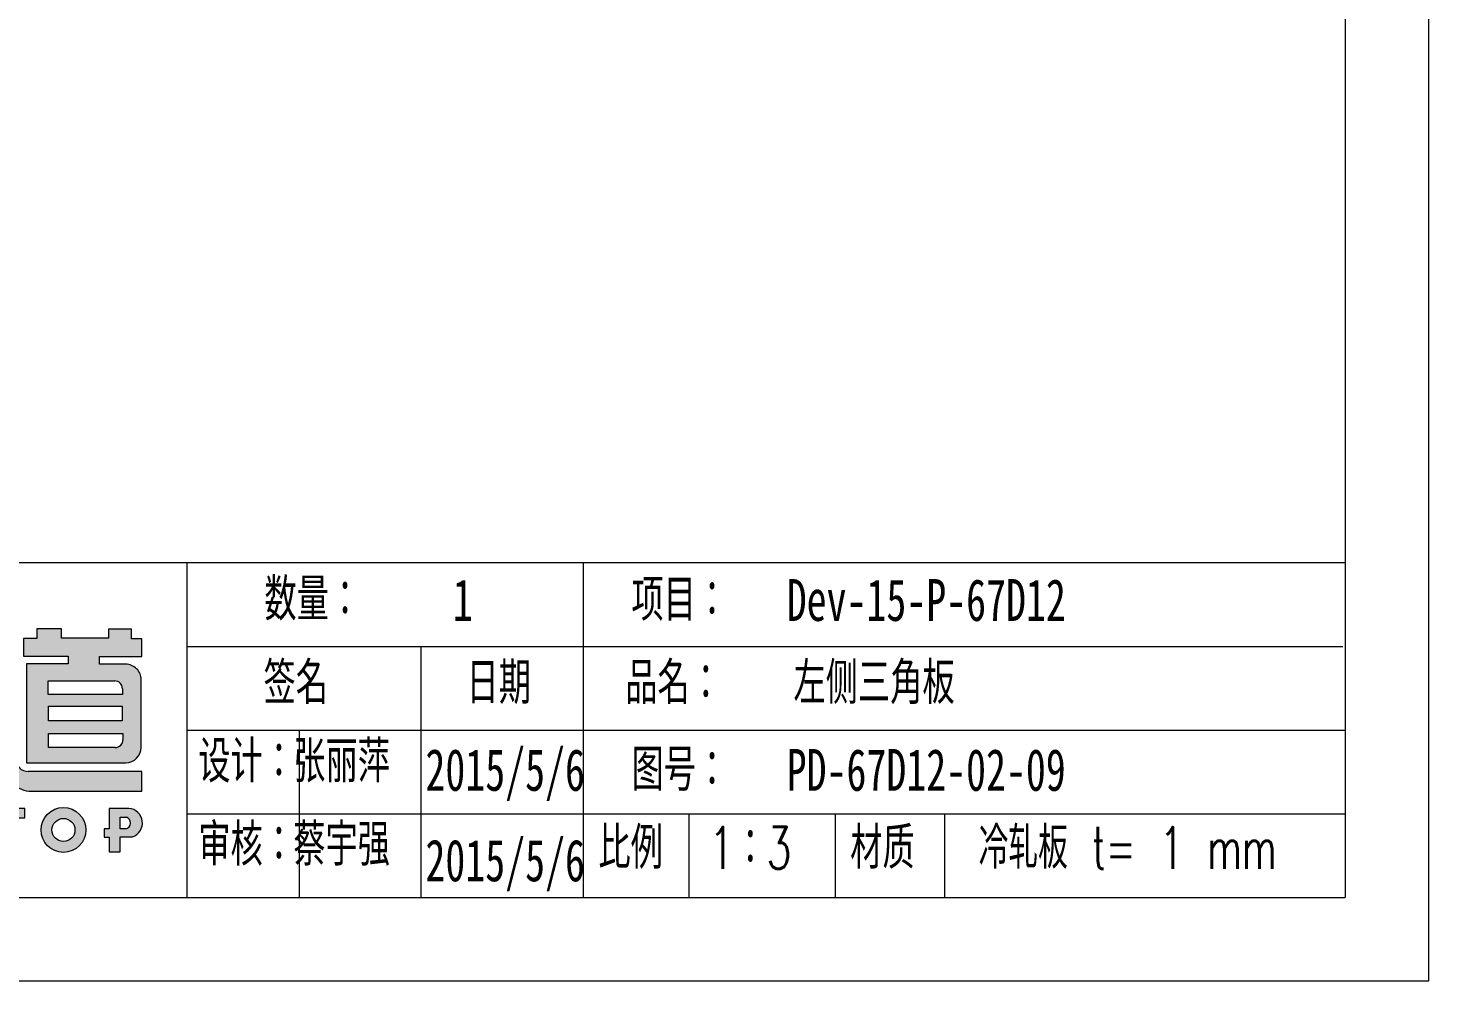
# Model space of a CAD drawing. Header units: millimetres. Extents: x 1 to 4201, y 2 to 2972.
# Drawn here: x 2528 to 4201, y 2 to 1141 of the extents above; entities that cross this region are included whole.
import ezdxf

# ---------------------------------------------------------------- set-up
doc = ezdxf.new("R2010")
doc.units = ezdxf.units.MM
doc.header["$LTSCALE"] = 10
doc.layers.add('A-TITLEBLOCK', color=7, linetype='Continuous', lineweight=15)
doc.styles.add('SLDTEXTSTYLE0', font='TXT', dxfattribs={"width": 0.7, "bigfont": 'bigfont'})
doc.styles.add('SLDTEXTSTYLE1', font='TXT', dxfattribs={"width": 0.7})
doc.styles.add('SLDTEXTSTYLE2', font='TXT', dxfattribs={"width": 0.6454545454545455, "bigfont": 'bigfont'})

# ---------------------------------------------------------------- blocks, each defined once
blk = doc.blocks.new('块1')
at = {"linetype": 'Continuous'}
for color, points in [(12, [(77.29822768506202, 224.8677738498255), (77.29822768506202, 265.6118224098179), (-0.686108220727677, 265.6118224098179), (-0.686108220727677, 224.8677738498255)]), (12, [(-0.4771970653583146, 73.47302008803423), (74.78762869193744, 196.3603448538186), (-0.4771970653583146, 196.3603448538186)]), (12, [(159.4076426689367, 72.65444282803158), (95.65125609747484, 174.0596668841406), (34.12508775829825, 72.65444282803158)]), (8, [(238.9569797004904, 40.63712587108566), (238.9569797004904, 51.90604751141469), (203.3522878362937, 51.90604751141469), (203.3522878362937, 40.61015724040494), (214.4612302452459, 40.61015724040494), (214.4612302452459, -0.0950247634592081), (227.7619072523318, -0.0950247634592081), (227.7619072523318, 40.63712587108566)])]:
    blk.add_hatch(color=color, dxfattribs=at).paths.add_polyline_path(points, flags=0)
h = blk.add_hatch(color=12, dxfattribs=at)
edge = h.paths.add_edge_path(flags=0)
edge.add_line((193.8394999689553, 225.6062384129394), (193.8394999689553, 240.8498602951054))
edge.add_line((193.8394999689553, 240.8498602951054), (211.0508472331591, 233.4144501836078))
edge.add_line((211.0508472331591, 233.4144501836078), (229.6586006538915, 233.4144501836078))
edge.add_line((229.6586006538915, 233.4144501836078), (229.6586006538915, 258.0423623399325))
edge.add_line((229.6586006538915, 258.0423623399325), (214.307295709883, 258.0423623399325))
edge.add_line((214.307295709883, 258.0423623399325), (194.3049686857645, 265.9417915377503))
edge.add_line((194.3049686857645, 265.9417915377503), (114.1472237249602, 265.9417915377503))
edge.add_line((114.1472237249602, 265.9417915377503), (114.1472237249602, 224.2903278757316))
edge.add_line((114.1472237249602, 224.2903278757316), (192.1388898464261, 224.2903278757316))
edge.add_line((192.1388898464261, 224.2903278757316), (192.1388898464261, 223.4479547652957))
edge.add_line((192.1388898464261, 223.4479547652957), (192.1388898464261, 196.8267435251857))
edge.add_line((192.1388898464261, 196.8267435251857), (116.5093858437205, 196.8267435251857))
edge.add_line((116.5093858437205, 196.8267435251857), (194.2994710250157, 71.63677361805625))
edge.add_line((194.2994710250157, 71.63677361805625), (209.7034992517888, 71.63677361805625))
edge.add_arc((206.3045323465091, 86.38147583234318), 15.13139846184647, 282.9811251691752, 345.4172256101925)
edge.add_line((220.9484714418974, 82.57171636726848), (220.9484714418969, 83.14841293412768))
edge.add_line((220.9484714418969, 83.14841293412768), (222.3069755353374, 83.14841293412768))
edge.add_arc((251.3725331194361, 114.0306678213124), 42.40896490827905, 226.7357971412295, 259.3209385163939)
edge.add_line((243.5138333869703, 72.35620150071529), (378.6873904313498, 72.35620150071482))
edge.add_line((378.6873904313498, 72.35620150071482), (378.6873904313498, 96.09890801538295))
edge.add_line((378.6873904313498, 96.09890801538295), (242.9381412204463, 96.09890801538434))
edge.add_arc((242.9381412202575, 110.8848079781989), 14.7858999628138, 180.0000000007005, 270.0000000007314, ccw=False)
edge.add_line((228.1522412574437, 110.8848079780181), (228.1522412574444, 225.6062384129394))
edge.add_line((228.1522412574444, 225.6062384129394), (193.8394999689553, 225.6062384129394))
edge = h.paths.add_edge_path(flags=0)
edge.add_line((197.0922720214697, 93.22119648508084), (192.8902369907465, 93.22119648508084))
edge.add_line((192.8902369907465, 93.22119648508084), (192.9250555177082, 196.2945096670751))
edge.add_line((192.9250555177082, 196.2945096670751), (202.8355076055022, 196.2929232771332))
edge.add_line((202.8355076055022, 196.2929232771332), (202.8355076055022, 99.12800711723456))
edge.add_arc((183.4910674726315, 112.1912485719966), 23.34214303271304, 305.6398792732127, 325.96896311389804, ccw=False)
h = blk.add_hatch(color=12, dxfattribs=at)
edge = h.paths.add_edge_path(flags=0)
edge.add_line((378.4546560721153, 233.4271413038236), (378.4546560721153, 254.5943435906697))
edge.add_line((378.4546560721153, 254.5943435906697), (366.4276041010927, 254.5943435906697))
edge.add_line((366.4276041010927, 254.5943435906697), (366.4276041010927, 266.0353885500371))
edge.add_line((366.4276041010927, 266.0353885500371), (338.9374613929119, 266.0353885500371))
edge.add_line((338.9374613929119, 266.0353885500371), (338.9374613929119, 255.1662371996509))
edge.add_line((338.9374613929119, 255.1662371996509), (282.8136622739997, 255.1662371996509))
edge.add_line((282.8136622739997, 255.1662371996509), (282.8136622739997, 266.6072821589707))
edge.add_line((282.8136622739997, 266.6072821589707), (253.4194959501901, 266.6072821589707))
edge.add_line((253.4194959501901, 266.6072821589707), (253.4194959501901, 254.9544541295903))
edge.add_line((253.4194959501901, 254.9544541295903), (237.1775697571455, 254.9544541295903))
edge.add_line((237.1775697571455, 254.9544541295903), (237.1775697571455, 233.8626053695338))
edge.add_line((237.1775697571455, 233.8626053695338), (290.7761094507538, 233.8626053695338))
edge.add_line((290.7761094507538, 233.8626053695338), (290.7761094507538, 224.5338387466311))
edge.add_line((290.7761094507538, 224.5338387466311), (240.8316824545665, 224.5338387466311))
edge.add_line((240.8316824545665, 224.5338387466311), (240.8316824545665, 106.4255139727371))
edge.add_line((240.8316824545665, 106.4255139727371), (359.3986917121388, 106.4255139727371))
edge.add_arc((359.398691712322, 124.9078889258355), 18.48237495309883, 269.9999999994329, 359.9999999994308)
edge.add_line((377.8810666654209, 124.9078889256516), (377.8810666654214, 205.7912958272879))
edge.add_arc((359.3986917122304, 205.7912958271966), 18.48237495319111, 2.829145976812388e-10, 90.00000000028388)
edge.add_line((359.3986917121388, 224.2736707803878), (328.0557556806828, 224.2736707803879))
edge.add_line((328.0557556806828, 224.2736707803879), (328.0557556806828, 233.4271413038236))
edge.add_line((328.0557556806828, 233.4271413038236), (378.4546560721153, 233.4271413038236))
h.paths.add_polyline_path([(267.3505715369024, 156.7680154619349), (267.3505715369024, 173.9303760959296), (354.9723089837269, 173.9303760959296), (354.9723089837269, 156.7680154619349)], flags=0)
edge = h.paths.add_edge_path(flags=0)
edge.add_line((266.776982131613, 204.2510489063192), (346.3047109115646, 204.2510489063192))
edge.add_arc((346.3047109112455, 195.0098614301565), 9.24118747616328, -1.9737740331038367e-09, 89.9999999980206, ccw=False)
edge.add_line((355.5458983874093, 195.0098614298383), (355.5458983874093, 188.232475490373))
edge.add_line((355.5458983874093, 188.232475490373), (266.776982131613, 188.232475490373))
edge.add_line((266.776982131613, 188.232475490373), (266.776982131613, 204.2510489063192))
edge = h.paths.add_edge_path(flags=0)
edge.add_line((267.3505715369024, 124.7316618245331), (267.3505715369024, 141.3221288497291))
edge.add_line((267.3505715369024, 141.3221288497291), (356.1176552395117, 141.3221288497291))
edge.add_line((356.1176552395117, 141.3221288497291), (356.1176552395117, 133.9728493009843))
edge.add_arc((346.8764677632923, 133.9728493007518), 9.241187476219043, -89.99999999855481, 1.4405259207705967e-09, ccw=False)
edge.add_line((346.8764677635256, 124.7316618245328), (267.3505715369024, 124.7316618245331))
h = blk.add_hatch(color=8, dxfattribs=at)
edge = h.paths.add_edge_path(flags=0)
edge.add_arc((17.81535706601056, 26.36675427794563), 26.61051678329958, 278.6604405932824, 432.3203452583787)
edge.add_line((25.89683156164924, 51.72043987689964), (0.07623424674751789, 51.72043987689964))
edge.add_line((0.07623424674751966, 51.72043987689964), (0.07623424674751966, 0.05964826539925383))
edge.add_line((0.07623424674751966, 0.05964826539925708), (21.82232309018872, 0.05964826539925708))
edge = h.paths.add_edge_path(flags=0)
edge.add_line((13.17716286528437, 40.40709931564966), (21.20864402698097, 40.40709931564966))
edge.add_arc((15.76839423670817, 25.6861929511785), 15.6939925440307, -65.785734817285, 69.71773257233048, ccw=False)
edge.add_line((22.20528709441949, 11.37298882664941), (13.17716286528437, 11.37298882664941))
edge.add_line((13.17716286528437, 11.37298882664941), (13.17716286528437, 40.40709931564966))
h = blk.add_hatch(color=8, dxfattribs=at)
h.paths.add_polyline_path([(115.7378806062193, -0.1077158836922283), (95.84550682216366, 52.14559240722975), (81.10994002706764, 52.14559240722975), (62.15949900704898, 0.004124614018299262), (76.11806290380329, 0.004124614018299262), (79.40199968915098, 9.2448465897523), (98.3121245213925, 9.2448465897523), (101.667530913423, -0.1077158836922283)], flags=0)
h.paths.add_polyline_path([(82.9828102265634, 19.20499644777674), (88.73336470949124, 35.58923276789682), (94.69832801328627, 19.20499644777674)], flags=0)
h = blk.add_hatch(color=8, dxfattribs=at)
edge = h.paths.add_edge_path(flags=0)
edge.add_arc((163.8131025106338, 35.98662347246316), 16.53253247824955, 290.6073250211866, 437.2124199352527)
edge.add_line((167.4723654785621, 52.10910543635211), (142.0771793933923, 52.10910543635211))
edge.add_line((142.0771793933923, 52.10910543635211), (142.0771793933923, -0.02443040669477625))
edge.add_line((142.0771793933923, -0.02443040669477738), (155.4969724115219, -0.02443040669477738))
edge.add_line((155.4969724115219, -0.02443040669477738), (155.4969724115219, 20.64305901793009))
edge.add_line((155.4969724115219, 20.64305901793009), (169.2906064484401, -0.2108312363449123))
edge.add_line((169.2906064484401, -0.210831236344914), (185.5068768830365, -0.210831236344914))
edge.add_line((185.5068768830365, -0.210831236344914), (169.6319144109021, 20.51193258011665))
edge = h.paths.add_edge_path(flags=0)
edge.add_arc((159.7594930397256, 35.21484471871754), 7.022768470381889, -77.47302943994771, 76.71957553051169, ccw=False)
edge.add_line((161.282725600419, 28.35926016635198), (155.3741912940099, 28.35926016635194))
edge.add_line((155.3741912940099, 28.35926016635194), (155.3741912940099, 42.04980620062136))
edge.add_line((155.3741912940099, 42.04980620062136), (161.3727439592916, 42.04980620062136))
h = blk.add_hatch(color=8, dxfattribs=at)
edge = h.paths.add_edge_path(flags=0)
edge.add_arc((285.0786990324971, 26.22953153925889), 26.76636592785213, 0, 360)
edge = h.paths.add_edge_path(flags=0)
edge.add_arc((285.0786990324971, 26.22953153925889), 13.75082885538559, 0, 360)
h = blk.add_hatch(color=8, dxfattribs=at)
edge = h.paths.add_edge_path(flags=0)
edge.add_arc((361.734741262733, 34.47335049427707), 17.57251622275269, 288.8958684179253, 445.2442177897109)
edge.add_line((363.1916571283577, 51.98536701321058), (362.4234735892284, 51.98536701321058))
edge.add_line((362.4234735892284, 51.98536701321058), (339.7841013464647, 51.98536701321058))
edge.add_line((339.7841013464647, 51.98536701321058), (339.7841013464647, 27.65490298920264))
edge.add_line((339.7841013464647, 27.65490298920264), (333.7769893006925, 27.65490298920264))
edge.add_line((333.7769893006925, 27.65490298920264), (333.7769893006925, 17.77883180287413))
edge.add_line((333.7769893006925, 17.77883180287413), (339.686975984198, 17.77883180287413))
edge.add_line((339.686975984198, 17.77883180287413), (339.686975984198, 0.06678702039386408))
edge.add_line((339.686975984198, 0.06678702039386245), (352.9033555050536, 0.06678702039386245))
edge.add_line((352.9033555050536, 0.06678702039386245), (352.9033555050536, 17.84783976974393))
edge.add_line((352.9033555050536, 17.84783976974393), (367.425586502883, 17.84783976974393))
edge = h.paths.add_edge_path(flags=0)
edge.add_arc((358.1200594606526, 34.62404376208357), 7.03063774923274, -79.01085638112988, 72.55127628001372, ccw=False)
edge.add_line((359.4602606755442, 27.72232456578624), (352.7072722273277, 27.72232456578613))
edge.add_line((352.7072722273277, 27.72232456578613), (352.7072722273277, 41.33117151306651))
edge.add_line((352.7072722273277, 41.33117151306651), (360.228211374754, 41.33117151306651))
at = {"layer": 'A-TITLEBLOCK'}
for p, q in [((77.29822768506202, 265.6118224098179), (-0.686108220727677, 265.6118224098179)), ((-0.686108220727677, 265.6118224098179), (-0.686108220727677, 224.8677738498255)), ((77.29822768506202, 224.8677738498255), (77.29822768506202, 265.6118224098179)), ((194.3049686857645, 265.9417915377503), (114.1472237249602, 265.9417915377503)), ((114.1472237249602, 265.9417915377503), (114.1472237249602, 224.2903278757316)), ((214.307295709883, 258.0423623399325), (194.3049686857645, 265.9417915377503)), ((229.6586006538915, 258.0423623399325), (214.307295709883, 258.0423623399325)), ((229.6586006538915, 233.4144501836078), (229.6586006538915, 258.0423623399325)), ((253.4194959501901, 254.9544541295903), (237.1775697571455, 254.9544541295903)), ((237.1775697571455, 254.9544541295903), (237.1775697571455, 233.8626053695338)), ((282.8136622739997, 266.6072821589707), (253.4194959501901, 266.6072821589707)), ((253.4194959501901, 266.6072821589707), (253.4194959501901, 254.9544541295903)), ((282.8136622739997, 255.1662371996509), (282.8136622739997, 266.6072821589707)), ((338.9374613929119, 255.1662371996509), (282.8136622739997, 255.1662371996509)), ((366.4276041010927, 266.0353885500371), (338.9374613929119, 266.0353885500371)), ((338.9374613929119, 266.0353885500371), (338.9374613929119, 255.1662371996509)), ((366.4276041010927, 254.5943435906697), (366.4276041010927, 266.0353885500371)), ((378.4546560721153, 254.5943435906697), (366.4276041010927, 254.5943435906697)), ((378.4546560721153, 233.4271413038236), (378.4546560721153, 254.5943435906697)), ((193.8394999689553, 240.8498602951054), (211.0508472331591, 233.4144501836078)), ((193.8394999689553, 225.6062384129394), (193.8394999689553, 240.8498602951054)), ((-0.686108220727677, 224.8677738498255), (77.29822768506202, 224.8677738498255)), ((114.1472237249602, 224.2903278757316), (192.1388898464261, 224.2903278757316)), ((192.1388898464261, 224.2903278757316), (192.1388898464261, 223.4479547652957)), ((192.1388898464261, 223.4479547652957), (192.1388898464261, 196.8267435251857)), ((228.1522412574444, 225.6062384129394), (193.8394999689553, 225.6062384129394)), ((211.0508472331591, 233.4144501836078), (229.6586006538915, 233.4144501836078)), ((228.1522412574444, 110.8848079780181), (228.1522412574444, 225.6062384129394)), ((237.1775697571455, 233.8626053695338), (290.7761094507538, 233.8626053695338)), ((290.7761094507538, 224.5338387466311), (240.8316824545665, 224.5338387466311)), ((240.8316824545665, 224.5338387466311), (240.8316824545665, 106.4255139727371)), ((290.7761094507538, 233.8626053695338), (290.7761094507538, 224.5338387466311)), ((328.0557556806828, 224.2736707803879), (328.0557556806828, 233.4271413038236)), ((328.0557556806828, 233.4271413038236), (378.4546560721153, 233.4271413038236)), ((359.3986917121388, 224.2736707803879), (328.0557556806828, 224.2736707803879)), ((266.776982131613, 188.232475490373), (266.776982131613, 204.2510489063192)), ((266.776982131613, 204.2510489063192), (346.3047109115646, 204.2510489063192)), ((377.8810666654214, 124.9078889256516), (377.8810666654214, 205.7912958272879)), ((74.78762869193744, 196.3603448538186), (-0.4771970653583146, 196.3603448538186)), ((-0.4771970653583146, 196.3603448538186), (-0.4771970653583146, 73.47302008803423)), ((-0.4771970653583146, 73.47302008803423), (74.78762869193744, 196.3603448538186)), ((192.1388898464261, 196.8267435251857), (116.5093858437205, 196.8267435251857)), ((116.5093858437205, 196.8267435251857), (194.2994710250157, 71.63677361805625)), ((192.8902369907465, 93.22119648508084), (192.9250555177082, 196.2945096670751)), ((192.9250555177082, 196.2945096670751), (202.8355076055022, 196.2929232771332)), ((202.8355076055022, 196.2929232771332), (202.8355076055022, 99.12800711723456)), ((355.5458983874093, 188.232475490373), (266.776982131613, 188.232475490373)), ((355.5458983874093, 195.0098614298383), (355.5458983874093, 188.232475490373)), ((95.65125609747484, 174.0596668841406), (34.12508775829825, 72.65444282803158)), ((159.4076426689367, 72.65444282803158), (95.65125609747484, 174.0596668841406)), ((267.3505715369024, 156.7680154619349), (267.3505715369024, 173.9303760959296)), ((267.3505715369024, 173.9303760959296), (354.9723089837269, 173.9303760959296)), ((354.9723089837269, 173.9303760959296), (354.9723089837269, 156.7680154619349)), ((354.9723089837269, 156.7680154619349), (267.3505715369024, 156.7680154619349)), ((267.3505715369024, 124.7316618245331), (267.3505715369024, 141.3221288497291)), ((267.3505715369024, 141.3221288497291), (356.1176552395117, 141.3221288497291)), ((356.1176552395117, 141.3221288497291), (356.1176552395117, 133.9728493009843)), ((346.8764677635256, 124.7316618245331), (267.3505715369024, 124.7316618245331)), ((240.8316824545665, 106.4255139727371), (359.3986917121388, 106.4255139727371)), ((197.0922720214697, 93.22119648508084), (192.8902369907465, 93.22119648508084)), ((378.6873904313498, 96.09890801538295), (242.9381412204463, 96.09890801538434)), ((378.6873904313498, 72.35620150071482), (378.6873904313498, 96.09890801538295)), ((34.12508775829825, 72.65444282803158), (159.4076426689367, 72.65444282803158)), ((194.2994710250157, 71.63677361805625), (209.7034992517888, 71.63677361805625)), ((220.9484714418969, 82.57171636726859), (220.9484714418969, 83.14841293412768)), ((220.9484714418969, 83.14841293412768), (222.3069755353374, 83.14841293412768)), ((243.5138333869702, 72.35620150071482), (378.6873904313498, 72.35620150071482)), ((25.89683156164924, 51.72043987689964), (0.07623424674751966, 51.72043987689964)), ((0.07623424674751966, 51.72043987689964), (0.07623424674751966, 0.05964826539925708)), ((81.10994002706764, 52.14559240722975), (62.15949900704898, 0.004124614018299262)), ((95.84550682216366, 52.14559240722975), (81.10994002706764, 52.14559240722975)), ((115.7378806062193, -0.1077158836922283), (95.84550682216366, 52.14559240722975)), ((167.4723654785621, 52.10910543635211), (142.0771793933923, 52.10910543635211)), ((142.0771793933923, 52.10910543635211), (142.0771793933923, -0.02443040669477738)), ((238.9569797004904, 51.90604751141469), (203.3522878362937, 51.90604751141469)), ((203.3522878362937, 51.90604751141469), (203.3522878362937, 40.61015724040494)), ((238.9569797004904, 40.63712587108566), (238.9569797004904, 51.90604751141469)), ((362.4234735892284, 51.98536701321058), (339.7841013464647, 51.98536701321058)), ((339.7841013464647, 51.98536701321058), (339.7841013464647, 27.65490298920264)), ((363.1916571283577, 51.98536701321058), (362.4234735892284, 51.98536701321058)), ((13.17716286528437, 11.37298882664941), (13.17716286528437, 40.40709931564966)), ((13.17716286528437, 40.40709931564966), (21.20864402698097, 40.40709931564966)), ((82.9828102265634, 19.20499644777674), (88.73336470949124, 35.58923276789682)), ((88.73336470949124, 35.58923276789682), (94.69832801328627, 19.20499644777674)), ((155.3741912940099, 28.35926016635194), (155.3741912940099, 42.04980620062136)), ((155.3741912940099, 42.04980620062136), (161.3727439592916, 42.04980620062136)), ((203.3522878362937, 40.61015724040494), (214.4612302452459, 40.61015724040494)), ((214.4612302452459, 40.61015724040494), (214.4612302452459, -0.0950247634592081)), ((227.7619072523318, -0.0950247634592081), (227.7619072523318, 40.63712587108566)), ((227.7619072523318, 40.63712587108566), (238.9569797004904, 40.63712587108566)), ((352.7072722273277, 27.72232456578613), (352.7072722273277, 41.33117151306651)), ((352.7072722273277, 41.33117151306651), (360.228211374754, 41.33117151306651)), ((94.69832801328627, 19.20499644777674), (82.9828102265634, 19.20499644777674)), ((161.282725600419, 28.35926016635194), (155.3741912940099, 28.35926016635194)), ((155.4969724115219, -0.02443040669477738), (155.4969724115219, 20.64305901793009)), ((155.4969724115219, 20.64305901793009), (169.2906064484401, -0.210831236344914)), ((185.5068768830365, -0.210831236344914), (169.6319144109021, 20.51193258011665)), ((339.7841013464647, 27.65490298920264), (333.7769893006925, 27.65490298920264)), ((333.7769893006925, 27.65490298920264), (333.7769893006925, 17.77883180287413)), ((333.7769893006925, 17.77883180287413), (339.686975984198, 17.77883180287413)), ((339.686975984198, 17.77883180287413), (339.686975984198, 0.06678702039386245)), ((359.4602606755442, 27.72232456578613), (352.7072722273277, 27.72232456578613)), ((352.9033555050536, 0.06678702039386245), (352.9033555050536, 17.84783976974393)), ((352.9033555050536, 17.84783976974393), (367.425586502883, 17.84783976974393)), ((0.07623424674751966, 0.05964826539925708), (21.82232309018872, 0.05964826539925708)), ((22.20528709441949, 11.37298882664941), (13.17716286528437, 11.37298882664941)), ((62.15949900704898, 0.004124614018299262), (76.11806290380329, 0.004124614018299262)), ((76.11806290380329, 0.004124614018299262), (79.40199968915098, 9.2448465897523)), ((79.40199968915098, 9.2448465897523), (98.3121245213925, 9.2448465897523)), ((98.3121245213925, 9.2448465897523), (101.667530913423, -0.1077158836922283)), ((339.686975984198, 0.06678702039386245), (352.9033555050536, 0.06678702039386245)), ((101.667530913423, -0.1077158836922283), (115.7378806062193, -0.1077158836922283)), ((142.0771793933923, -0.02443040669477738), (155.4969724115219, -0.02443040669477738)), ((169.2906064484401, -0.210831236344914), (185.5068768830365, -0.210831236344914)), ((214.4612302452459, -0.0950247634592081), (227.7619072523318, -0.0950247634592081))]:
    blk.add_line(p, q, dxfattribs=at)
for radius in [26.76636592785212, 13.75082885538558]:
    blk.add_circle((285.0786990324971, 26.22953153925889), radius, dxfattribs=at)
for centre, radius, start, end in [((359.3986917122304, 205.7912958271966), 18.48237495319128, 2.829145976812388e-10, 90.00000000028388), ((346.3047109112455, 195.0098614301565), 9.241187476163816, 359.9999999980279, 89.99999999802147), ((346.8764677632923, 133.9728493007518), 9.241187476219352, 270.0000000014468, 1.441269694505783e-09), ((359.398691712322, 124.9078889258355), 18.48237495309934, 269.9999999994329, 359.9999999994308), ((242.9381412202575, 110.8848079781989), 14.78589996281451, 180.0000000007013, 270.0000000007322), ((183.4910674726315, 112.1912485719966), 23.34214303271305, 305.6398792732136, 325.9689631138988), ((206.3045323465091, 86.38147583234318), 15.13139846184697, 282.9811251691752, 345.4172256101925), ((251.3725331194361, 114.0306678213124), 42.40896490827953, 226.7357971412295, 259.3209385163938), ((17.81535706601056, 26.36675427794563), 26.61051678329964, 278.6604405932824, 72.32034525837781), ((163.8131025106338, 35.98662347246316), 16.53253247824955, 290.6073250211866, 77.21241993525196), ((361.734741262733, 34.47335049427707), 17.57251622275277, 288.8958684179253, 85.24421778971013), ((15.76839423670817, 25.6861929511785), 15.69399254403071, 294.2142651827166, 69.71773257233134), ((159.7594930397256, 35.21484471871754), 7.022768470381928, 282.5269705600539, 76.71957553051254), ((358.1200594606526, 34.62404376208357), 7.030637749232842, 280.9891436188715, 72.55127628001448)]:
    blk.add_arc(centre, radius, start, end, dxfattribs=at)

msp = doc.modelspace()

# ---------------------------------------------------------------- linework, layer by layer
at = {"layer": 'A-TITLEBLOCK', "linetype": 'Continuous'}
for p, q in [((4200.788435653534, 2.147801566394373), (4200.788435653533, 2972.147801566396)), ((4100.634097719614, 2871.752703760564), (4100.634097719615, 101.7527037605631)), ((250.6340977196132, 101.7527037605631), (4100.634097719615, 101.7527037605631)), ((0.7884356535330095, 2.14780156639463), (4200.788435653534, 2.147801566394373))]:
    msp.add_line(p, q, dxfattribs=at)
at = {"layer": 'A-TITLEBLOCK'}
for p, q in [((4100.528060822431, 501.7527037605632), (2228.52738530025, 501.7527037605629)), ((2717.602373944739, 101.7527037605631), (2717.602373944739, 501.7527037605631)), ((3190.851905595983, 501.7527037605632), (3190.851905595983, 101.7527037605631)), ((2717.602373944739, 401.752703760563), (4097.710712432668, 401.752703760563)), ((2996.826703414528, 401.752703760563), (2996.826703414527, 101.7527037605631)), ((2717.602373944739, 301.7527037605631), (4100.398858578161, 301.7527037605631)), ((2851.540798927204, 301.7527037605631), (2851.540798927204, 101.7527037605631)), ((2717.602373944739, 201.7527037605631), (4100.634097719614, 201.7527037605632)), ((3317.31457484568, 101.7527037605631), (3317.31457484568, 201.7527037605631)), ((3491.935095946739, 101.7527037605631), (3491.935095946739, 201.7527037605631)), ((3622.644575645825, 101.7527037605631), (3622.644575645825, 201.7527037605631))]:
    msp.add_line(p, q, dxfattribs=at)

# ---------------------------------------------------------------- block references
at = {"color": 7, "linetype": 'Continuous'}
msp.add_blockref('块1', (2284.993595422365, 156.3914446748675), dxfattribs=at)

# ---------------------------------------------------------------- texts
at = {"layer": 'A-TITLEBLOCK', "char_height": 50, "attachment_point": 1}
for s, insert, style in [('\\M+19094\\M+197CA\\M+18146', (2810.094267019112, 483.0009553161197), 'SLDTEXTSTYLE0'), ('1', (3035.091443978695, 482.3617575854263), 'SLDTEXTSTYLE1'), ('项\\M+196DA\\M+18146', (3248.394608121288, 482.3617564212733), 'SLDTEXTSTYLE0'), ('Dev-15-P-67D12', (3433.762364840764, 482.3617575854268), 'SLDTEXTSTYLE1'), ('签\\M+196BC', (2808.92254246459, 383.1489987202548), 'SLDTEXTSTYLE0'), ('\\M+193FA\\M+18AFA', (3051.421560770414, 383.1489987202548), 'SLDTEXTSTYLE0'), ('\\M+19569\\M+196BC\\M+18146', (3240.93165351582, 383.1489987202552), 'SLDTEXTSTYLE0'), ('\\M+18DB6侧\\M+18E4F\\M+18A70\\M+194C2', (3441.868313658775, 383.1489998844085), 'SLDTEXTSTYLE0'), ('设计\\M+18146', (2731.074664811461, 289.3932295717106), 'SLDTEXTSTYLE0'), ('张丽\\M+1E4CA', (2844.494048253, 289.3932307358638), 'SLDTEXTSTYLE0'), ('2015/5/6', (3002.309460937724, 279.393233753349), 'SLDTEXTSTYLE1'), ('图\\M+18D86\\M+18146', (3248.394608121288, 279.3932325891957), 'SLDTEXTSTYLE0'), ('PD-67D12-02-09', (3433.6929254296, 279.393233753349), 'SLDTEXTSTYLE1'), ('审\\M+18A6A\\M+18146', (2731.074664811461, 190.0552373053995), 'SLDTEXTSTYLE0'), ('\\M+1E4EF\\M+18946强', (2844.494048253, 190.0552384695528), 'SLDTEXTSTYLE0'), ('\\M+194E4\\M+197E1', (3208.909396574586, 186.2635693187385), 'SLDTEXTSTYLE0'), ('1\\M+181463', (3341.120473175198, 186.2635704828913), 'SLDTEXTSTYLE0'), ('\\M+18DDE质', (3509.636854607982, 186.2635693187384), 'SLDTEXTSTYLE0'), ('\\M+197E2轧\\M+194C2 t= 1 mm', (3663.003316341448, 186.2635693187377), 'SLDTEXTSTYLE2'), ('2015/5/6', (3002.309460937725, 171.2635726808131), 'SLDTEXTSTYLE1')]:
    msp.add_mtext(s, dxfattribs=dict(at, insert=insert, style=style))

doc.saveas('drawing.dxf')
